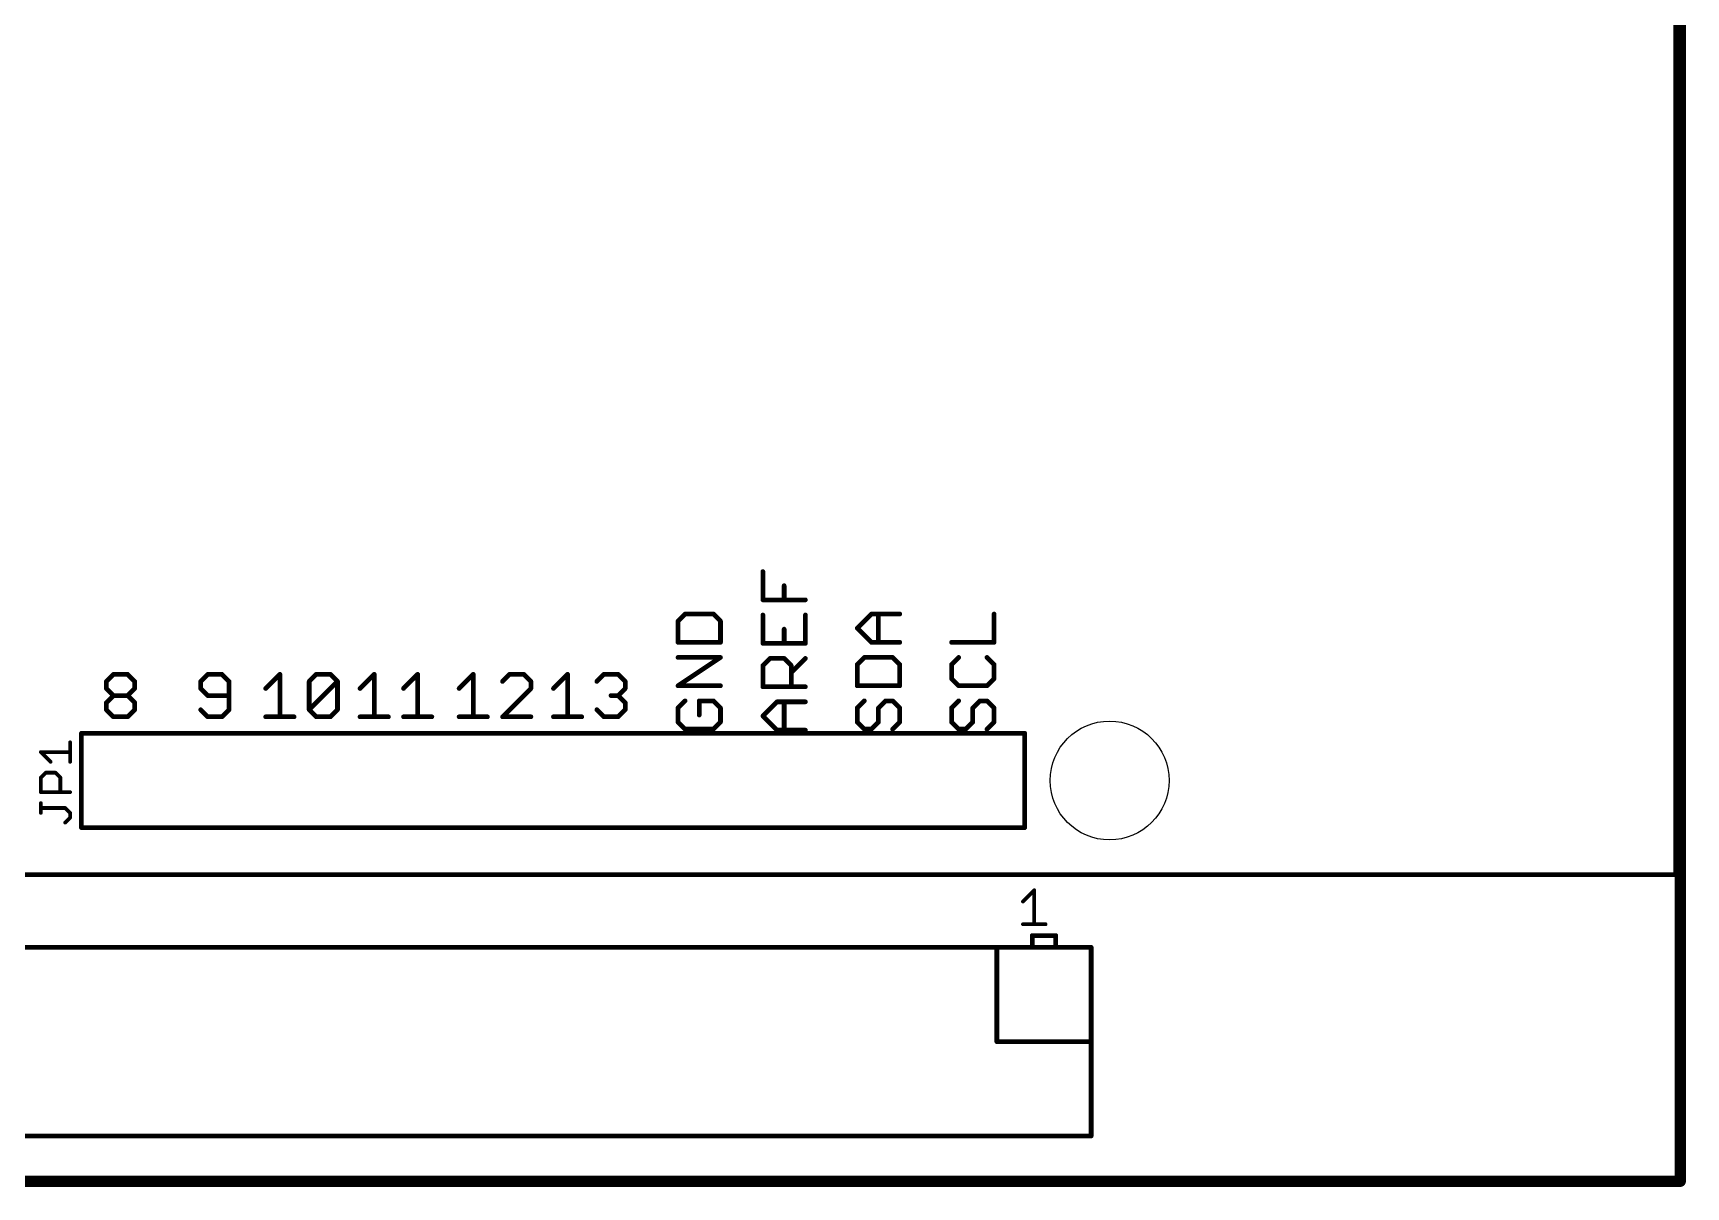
# Model space of a CAD drawing. Extents: x 0.2 to 70.4, y 8.5 to 70.6.
# Drawn here: x 25.88 to 70.38, y 8.48 to 39.56 of the extents above; entities that cross this region are included whole.
import ezdxf

# ---------------------------------------------------------------- set-up
doc = ezdxf.new("R2010")
doc.units = 0
doc.layers.add('20', color=213, linetype='CONTINUOUS')
doc.layers.add('21', color=253, linetype='CONTINUOUS')

msp = doc.modelspace()

# ---------------------------------------------------------------- linework, layer by layer
at = {"layer": '20', "const_width": 0.3048}
for points in [[(70.231, 8.636), (70.231, 70.485)], [(0.381, 8.636), (70.231, 8.636)]]:
    msp.add_lwpolyline(points, dxfattribs=at)
at = {"layer": '20', "const_width": 0.1524}
for points in [[(70.1548, 8.636, 1), (70.3072, 8.636)], [(70.231, 8.5598, 1), (70.231, 8.7122)]]:
    msp.add_lwpolyline(points, format="xyb", dxfattribs=at)
at = {"layer": '20'}
msp.add_circle((54.864, 19.431), 1.6002, dxfattribs=at)
at = {"layer": '21'}
for points, const_width in [([(70.104, 70.231), (70.104, 16.891)], 0.127), ([(45.5285, 24.2941), (45.5285, 25.0567)], 0.127), ([(46.1005, 24.2941), (46.1005, 24.6754)], 0.127), ([(46.6725, 24.2941), (45.5285, 24.2941)], 0.127), ([(43.4332, 23.9137), (43.2425, 23.7231)], 0.127), ([(43.2425, 23.7231), (43.2425, 23.1511)], 0.127), ([(44.1958, 23.9137), (43.4332, 23.9137)], 0.127), ([(44.3865, 23.7231), (44.1958, 23.9137)], 0.127), ([(44.3865, 23.1511), (44.3865, 23.7231)], 0.127), ([(45.5285, 23.8873), (45.5285, 23.1247)], 0.127), ([(46.6725, 23.1247), (46.6725, 23.8873)], 0.127), ([(48.0685, 23.5324), (48.4499, 23.9137)], 0.127), ([(48.4499, 23.1511), (48.0685, 23.5324)], 0.127), ([(48.4499, 23.9137), (49.2125, 23.9137)], 0.127), ([(48.6405, 23.1511), (48.6405, 23.9137)], 0.127), ([(51.7525, 23.1511), (51.7525, 23.9137)], 0.127), ([(43.2425, 23.1511), (44.3865, 23.1511)], 0.127), ([(45.5285, 23.1247), (46.6725, 23.1247)], 0.127), ([(46.1005, 23.1247), (46.1005, 23.506)], 0.127), ([(49.2125, 23.1511), (48.4499, 23.1511)], 0.127), ([(50.6085, 23.1511), (51.7525, 23.1511)], 0.127), ([(43.2425, 21.9817), (44.3865, 22.7444)], 0.127), ([(44.3865, 22.7444), (43.2425, 22.7444)], 0.127), ([(45.5285, 22.5273), (45.7192, 22.718)], 0.127), ([(45.7192, 22.718), (46.1005, 22.718)], 0.127), ([(46.1005, 22.718), (46.2912, 22.5273)], 0.127), ([(46.2912, 22.3366), (46.6725, 22.718)], 0.127), ([(48.2592, 22.7444), (48.0685, 22.5537)], 0.127), ([(49.0218, 22.7444), (48.2592, 22.7444)], 0.127), ([(49.2125, 22.5537), (49.0218, 22.7444)], 0.127), ([(50.7992, 22.7444), (50.6085, 22.5537)], 0.127), ([(51.7525, 22.5537), (51.5618, 22.7444)], 0.127), ([(27.8501, 22.0988), (28.0408, 22.2895)], 0.127), ([(28.0408, 22.2895), (28.4221, 22.2895)], 0.127), ([(28.4221, 22.2895), (28.6128, 22.0988)], 0.127), ([(30.5808, 22.2895), (30.3901, 22.0988)], 0.127), ([(30.9621, 22.2895), (30.5808, 22.2895)], 0.127), ([(31.1528, 22.0988), (30.9621, 22.2895)], 0.127), ([(32.1417, 21.9082), (32.523, 22.2895)], 0.127), ([(32.523, 22.2895), (32.523, 21.1455)], 0.127), ([(33.3111, 22.0988), (33.5018, 22.2895)], 0.127), ([(33.5018, 22.2895), (33.8831, 22.2895)], 0.127), ([(33.8831, 22.2895), (34.0738, 22.0988)], 0.127), ([(34.6817, 21.9082), (35.063, 22.2895)], 0.127), ([(35.063, 22.2895), (35.063, 21.1455)], 0.127), ([(35.8511, 21.9082), (36.2324, 22.2895)], 0.127), ([(36.2324, 22.2895), (36.2324, 21.1455)], 0.127), ([(37.3487, 21.9082), (37.73, 22.2895)], 0.127), ([(37.73, 22.2895), (37.73, 21.1455)], 0.127), ([(38.7088, 22.2895), (38.5181, 22.0988)], 0.127), ([(39.0901, 22.2895), (38.7088, 22.2895)], 0.127), ([(39.2808, 22.0988), (39.0901, 22.2895)], 0.127), ([(39.8887, 21.9082), (40.27, 22.2895)], 0.127), ([(40.27, 22.2895), (40.27, 21.1455)], 0.127), ([(41.0581, 22.0988), (41.2488, 22.2895)], 0.127), ([(41.2488, 22.2895), (41.6301, 22.2895)], 0.127), ([(41.6301, 22.2895), (41.8208, 22.0988)], 0.127), ([(45.5285, 21.9553), (45.5285, 22.5273)], 0.127), ([(46.2912, 22.5273), (46.2912, 21.9553)], 0.127), ([(48.0685, 22.5537), (48.0685, 21.9817)], 0.127), ([(49.2125, 21.9817), (49.2125, 22.5537)], 0.127), ([(50.6085, 22.5537), (50.6085, 22.1724)], 0.127), ([(51.7525, 22.1724), (51.7525, 22.5537)], 0.127), ([(27.8501, 21.9082), (27.8501, 22.0988)], 0.127), ([(28.0408, 21.7175), (27.8501, 21.9082)], 0.127), ([(28.6128, 21.9082), (28.4221, 21.7175)], 0.127), ([(28.6128, 22.0988), (28.6128, 21.9082)], 0.127), ([(30.3901, 22.0988), (30.3901, 21.9082)], 0.127), ([(30.3901, 21.9082), (30.5808, 21.7175)], 0.127), ([(31.1528, 21.3362), (31.1528, 22.0988)], 0.127), ([(33.3111, 21.3362), (33.3111, 22.0988)], 0.127), ([(33.3111, 21.3362), (34.0738, 22.0988)], 0.127), ([(34.0738, 22.0988), (34.0738, 21.3362)], 0.127), ([(38.5181, 21.1455), (39.2808, 21.9082)], 0.127), ([(39.2808, 21.9082), (39.2808, 22.0988)], 0.127), ([(41.8208, 21.9082), (41.6301, 21.7175)], 0.127), ([(41.8208, 22.0988), (41.8208, 21.9082)], 0.127), ([(44.3865, 21.9817), (43.2425, 21.9817)], 0.127), ([(46.6725, 21.9553), (45.5285, 21.9553)], 0.127), ([(48.0685, 21.9817), (49.2125, 21.9817)], 0.127), ([(50.6085, 22.1724), (50.7992, 21.9817)], 0.127), ([(50.7992, 21.9817), (51.5618, 21.9817)], 0.127), ([(51.5618, 21.9817), (51.7525, 22.1724)], 0.127), ([(27.8501, 21.5268), (28.0408, 21.7175)], 0.127), ([(27.8501, 21.3362), (27.8501, 21.5268)], 0.127), ([(28.0408, 21.1455), (27.8501, 21.3362)], 0.127), ([(28.0408, 21.7175), (28.4221, 21.7175)], 0.127), ([(28.4221, 21.7175), (28.6128, 21.5268)], 0.127), ([(28.6128, 21.3362), (28.4221, 21.1455)], 0.127), ([(28.6128, 21.5268), (28.6128, 21.3362)], 0.127), ([(30.3901, 21.3362), (30.5808, 21.1455)], 0.127), ([(30.5808, 21.7175), (31.1528, 21.7175)], 0.127), ([(30.9621, 21.1455), (31.1528, 21.3362)], 0.127), ([(33.5018, 21.1455), (33.3111, 21.3362)], 0.127), ([(34.0738, 21.3362), (33.8831, 21.1455)], 0.127), ([(41.2488, 21.1455), (41.0581, 21.3362)], 0.127), ([(41.6301, 21.7175), (41.4394, 21.7175)], 0.127), ([(41.6301, 21.7175), (41.8208, 21.5268)], 0.127), ([(41.8208, 21.3362), (41.6301, 21.1455)], 0.127), ([(41.8208, 21.5268), (41.8208, 21.3362)], 0.127), ([(43.4332, 21.575), (43.2425, 21.3843)], 0.127), ([(43.2425, 21.3843), (43.2425, 21.003)], 0.127), ([(44.1958, 21.575), (43.8145, 21.575)], 0.127), ([(43.8145, 21.575), (43.8145, 21.1936)], 0.127), ([(44.3865, 21.3843), (44.1958, 21.575)], 0.127), ([(44.3865, 21.003), (44.3865, 21.3843)], 0.127), ([(45.5285, 21.1672), (45.9098, 21.5486)], 0.127), ([(45.9098, 21.5486), (46.6725, 21.5486)], 0.127), ([(46.1005, 20.7859), (46.1005, 21.5486)], 0.127), ([(48.2592, 21.575), (48.0685, 21.3843)], 0.127), ([(48.0685, 21.3843), (48.0685, 21.003)], 0.127), ([(48.6405, 21.3843), (48.8312, 21.575)], 0.127), ([(48.6405, 21.003), (48.6405, 21.3843)], 0.127), ([(48.8312, 21.575), (49.0218, 21.575)], 0.127), ([(49.0218, 21.575), (49.2125, 21.3843)], 0.127), ([(49.2125, 21.3843), (49.2125, 21.003)], 0.127), ([(50.7992, 21.575), (50.6085, 21.3843)], 0.127), ([(50.6085, 21.3843), (50.6085, 21.003)], 0.127), ([(51.1805, 21.3843), (51.3712, 21.575)], 0.127), ([(51.1805, 21.003), (51.1805, 21.3843)], 0.127), ([(51.3712, 21.575), (51.5618, 21.575)], 0.127), ([(51.5618, 21.575), (51.7525, 21.3843)], 0.127), ([(51.7525, 21.3843), (51.7525, 21.003)], 0.127), ([(28.4221, 21.1455), (28.0408, 21.1455)], 0.127), ([(30.5808, 21.1455), (30.9621, 21.1455)], 0.127), ([(32.1417, 21.1455), (32.9044, 21.1455)], 0.127), ([(33.8831, 21.1455), (33.5018, 21.1455)], 0.127), ([(34.6817, 21.1455), (35.4444, 21.1455)], 0.127), ([(35.8511, 21.1455), (36.6138, 21.1455)], 0.127), ([(37.3487, 21.1455), (38.1114, 21.1455)], 0.127), ([(39.2808, 21.1455), (38.5181, 21.1455)], 0.127), ([(39.8887, 21.1455), (40.6514, 21.1455)], 0.127), ([(41.6301, 21.1455), (41.2488, 21.1455)], 0.127), ([(43.2425, 21.003), (43.4332, 20.8123)], 0.127), ([(44.1958, 20.8123), (44.3865, 21.003)], 0.127), ([(45.9098, 20.7859), (45.5285, 21.1672)], 0.127), ([(48.0685, 21.003), (48.2592, 20.8123)], 0.127), ([(48.4499, 20.8123), (48.6405, 21.003)], 0.127), ([(49.2125, 21.003), (49.0218, 20.8123)], 0.127), ([(50.6085, 21.003), (50.7992, 20.8123)], 0.127), ([(50.9899, 20.8123), (51.1805, 21.003)], 0.127), ([(51.7525, 21.003), (51.5618, 20.8123)], 0.127), ([(26.8732, 19.9332), (26.8732, 20.4586)], 0.1016), ([(27.178, 18.161), (27.178, 20.701)], 0.127), ([(27.178, 20.701), (52.578, 20.701)], 0.127), ([(43.4332, 20.8123), (44.1958, 20.8123)], 0.127), ([(46.6725, 20.7859), (45.9098, 20.7859)], 0.127), ([(48.2592, 20.8123), (48.4499, 20.8123)], 0.127), ([(50.7992, 20.8123), (50.9899, 20.8123)], 0.127), ([(52.578, 20.701), (52.578, 18.161)], 0.127), ([(26.3478, 19.9332), (26.0851, 20.1959)], 0.1016), ([(26.0851, 20.1959), (26.8732, 20.1959)], 0.1016), ([(26.0851, 19.5087), (26.2165, 19.64)], 0.1016), ([(26.2165, 19.64), (26.4792, 19.64)], 0.1016), ([(26.4792, 19.64), (26.6105, 19.5087)], 0.1016), ([(26.0851, 19.1146), (26.0851, 19.5087)], 0.1016), ([(26.8732, 19.1146), (26.0851, 19.1146)], 0.1016), ([(26.6105, 19.5087), (26.6105, 19.1146)], 0.1016), ([(26.0851, 18.5588), (26.0851, 18.8214)], 0.1016), ([(26.7419, 18.6901), (26.0851, 18.6901)], 0.1016), ([(26.8732, 18.5588), (26.7419, 18.6901)], 0.1016), ([(26.7419, 18.2961), (26.8732, 18.4274)], 0.1016), ([(26.8732, 18.4274), (26.8732, 18.5588)], 0.1016), ([(52.578, 18.161), (27.178, 18.161)], 0.127), ([(70.104, 16.891), (5.588, 16.891)], 0.127), ([(52.5308, 16.1694), (52.8358, 16.4745)], 0.1016), ([(52.8358, 16.4745), (52.8358, 15.5593)], 0.1016), ([(52.5308, 15.5593), (53.1409, 15.5593)], 0.1016), ([(53.4155, 15.2545), (52.7805, 15.2545)], 0.127), ([(52.7805, 15.2545), (52.7805, 14.937)], 0.127), ([(53.4155, 14.937), (53.4155, 15.2545)], 0.127), ([(51.828, 14.937), (3.568, 14.937)], 0.127), ([(52.7805, 14.937), (51.828, 14.937)], 0.127), ([(51.828, 12.397), (51.828, 14.937)], 0.127), ([(53.4155, 14.937), (52.7805, 14.937)], 0.127), ([(54.368, 14.937), (53.4155, 14.937)], 0.127), ([(54.368, 12.397), (54.368, 14.937)], 0.127), ([(54.368, 12.397), (51.828, 12.397)], 0.127), ([(54.368, 9.857), (54.368, 12.397)], 0.127), ([(3.568, 9.857), (54.368, 9.857)], 0.127)]:
    msp.add_lwpolyline(points, dxfattribs=dict(at, const_width=const_width))
for points, const_width in [([(45.5603, 25.0567, 1), (45.4968, 25.0567)], 0.0635), ([(46.1323, 24.6754, 1), (46.0688, 24.6754)], 0.0635), ([(45.5285, 24.3258, 1), (45.5285, 24.2623)], 0.0635), ([(45.4968, 24.2941, 1), (45.5603, 24.2941)], 0.0635), ([(46.0688, 24.2941, 1), (46.1323, 24.2941)], 0.0635), ([(46.6725, 24.2623, 1), (46.6725, 24.3258)], 0.0635), ([(43.2743, 23.7231, 1), (43.2108, 23.7231)], 0.0635), ([(43.2201, 23.7455, 1), (43.265, 23.7006)], 0.0635), ([(43.4332, 23.9455, 1), (43.4332, 23.882)], 0.0635), ([(43.4556, 23.8913, 1), (43.4107, 23.9362)], 0.0635), ([(44.2183, 23.9362, 1), (44.1734, 23.8913)], 0.0635), ([(44.1958, 23.882, 1), (44.1958, 23.9455)], 0.0635), ([(44.4183, 23.7231, 1), (44.3548, 23.7231)], 0.0635), ([(44.364, 23.7006, 1), (44.409, 23.7455)], 0.0635), ([(45.5603, 23.8873, 1), (45.4968, 23.8873)], 0.0635), ([(46.7043, 23.8873, 1), (46.6407, 23.8873)], 0.0635), ([(48.091, 23.5549, 1), (48.0461, 23.51)], 0.0635), ([(48.4499, 23.9455, 1), (48.4499, 23.882)], 0.0635), ([(48.4723, 23.8913, 1), (48.4274, 23.9362)], 0.0635), ([(48.6723, 23.9137, 1), (48.6088, 23.9137)], 0.0635), ([(49.2125, 23.882, 1), (49.2125, 23.9455)], 0.0635), ([(51.7843, 23.9137, 1), (51.7208, 23.9137)], 0.0635), ([(43.2425, 23.1828, 1), (43.2425, 23.1193)], 0.0635), ([(43.2108, 23.1511, 1), (43.2743, 23.1511)], 0.0635), ([(44.3548, 23.1511, 1), (44.4183, 23.1511)], 0.0635), ([(44.3865, 23.1193, 1), (44.3865, 23.1828)], 0.0635), ([(45.5285, 23.1564, 1), (45.5285, 23.0929)], 0.0635), ([(45.4968, 23.1247, 1), (45.5603, 23.1247)], 0.0635), ([(46.1323, 23.506, 1), (46.0688, 23.506)], 0.0635), ([(46.0688, 23.1247, 1), (46.1323, 23.1247)], 0.0635), ([(46.6407, 23.1247, 1), (46.7043, 23.1247)], 0.0635), ([(46.6725, 23.0929, 1), (46.6725, 23.1564)], 0.0635), ([(48.0461, 23.5549, 1), (48.091, 23.51)], 0.0635), ([(48.4499, 23.1828, 1), (48.4499, 23.1193)], 0.0635), ([(48.4274, 23.1286, 1), (48.4723, 23.1735)], 0.0635), ([(48.6088, 23.1511, 1), (48.6723, 23.1511)], 0.0635), ([(49.2125, 23.1193, 1), (49.2125, 23.1828)], 0.0635), ([(50.6085, 23.1828, 1), (50.6085, 23.1193)], 0.0635), ([(51.7208, 23.1511, 1), (51.7843, 23.1511)], 0.0635), ([(51.7525, 23.1193, 1), (51.7525, 23.1828)], 0.0635), ([(43.2425, 22.7761, 1), (43.2425, 22.7126)], 0.0635), ([(44.4041, 22.7179, 1), (44.3689, 22.7708)], 0.0635), ([(44.3865, 22.7126, 1), (44.3865, 22.7761)], 0.0635), ([(45.7192, 22.7497, 1), (45.7192, 22.6862)], 0.0635), ([(45.7416, 22.6955, 1), (45.6967, 22.7404)], 0.0635), ([(46.123, 22.7404, 1), (46.0781, 22.6955)], 0.0635), ([(46.1005, 22.6862, 1), (46.1005, 22.7497)], 0.0635), ([(46.695, 22.6955, 1), (46.65, 22.7404)], 0.0635), ([(48.2592, 22.7761, 1), (48.2592, 22.7126)], 0.0635), ([(48.2816, 22.7219, 1), (48.2367, 22.7668)], 0.0635), ([(49.0443, 22.7668, 1), (48.9994, 22.7219)], 0.0635), ([(49.0218, 22.7126, 1), (49.0218, 22.7761)], 0.0635), ([(50.8216, 22.7219, 1), (50.7767, 22.7668)], 0.0635), ([(51.5843, 22.7668, 1), (51.5394, 22.7219)], 0.0635), ([(28.0408, 22.3212, 1), (28.0408, 22.2577)], 0.0635), ([(28.0632, 22.267, 1), (28.0183, 22.3119)], 0.0635), ([(28.4445, 22.3119, 1), (28.3996, 22.267)], 0.0635), ([(28.4221, 22.2577, 1), (28.4221, 22.3212)], 0.0635), ([(30.5808, 22.3212, 1), (30.5808, 22.2577)], 0.0635), ([(30.6032, 22.267, 1), (30.5583, 22.3119)], 0.0635), ([(30.9845, 22.3119, 1), (30.9396, 22.267)], 0.0635), ([(30.9621, 22.2577, 1), (30.9621, 22.3212)], 0.0635), ([(32.5548, 22.2895, 1), (32.4913, 22.2895)], 0.0635), ([(32.5455, 22.267, 1), (32.5006, 22.3119)], 0.0635), ([(33.5018, 22.3212, 1), (33.5018, 22.2577)], 0.0635), ([(33.5242, 22.267, 1), (33.4793, 22.3119)], 0.0635), ([(33.9055, 22.3119, 1), (33.8606, 22.267)], 0.0635), ([(33.8831, 22.2577, 1), (33.8831, 22.3212)], 0.0635), ([(35.0948, 22.2895, 1), (35.0313, 22.2895)], 0.0635), ([(35.0855, 22.267, 1), (35.0406, 22.3119)], 0.0635), ([(36.2642, 22.2895, 1), (36.2007, 22.2895)], 0.0635), ([(36.2549, 22.267, 1), (36.21, 22.3119)], 0.0635), ([(37.7618, 22.2895, 1), (37.6983, 22.2895)], 0.0635), ([(37.7525, 22.267, 1), (37.7076, 22.3119)], 0.0635), ([(38.7088, 22.3212, 1), (38.7088, 22.2577)], 0.0635), ([(38.7312, 22.267, 1), (38.6863, 22.3119)], 0.0635), ([(39.1125, 22.3119, 1), (39.0676, 22.267)], 0.0635), ([(39.0901, 22.2577, 1), (39.0901, 22.3212)], 0.0635), ([(40.3018, 22.2895, 1), (40.2383, 22.2895)], 0.0635), ([(40.2925, 22.267, 1), (40.2476, 22.3119)], 0.0635), ([(41.2488, 22.3212, 1), (41.2488, 22.2577)], 0.0635), ([(41.2712, 22.267, 1), (41.2263, 22.3119)], 0.0635), ([(41.6525, 22.3119, 1), (41.6076, 22.267)], 0.0635), ([(41.6301, 22.2577, 1), (41.6301, 22.3212)], 0.0635), ([(45.5603, 22.5273, 1), (45.4968, 22.5273)], 0.0635), ([(45.5061, 22.5497, 1), (45.551, 22.5048)], 0.0635), ([(46.3229, 22.5273, 1), (46.2594, 22.5273)], 0.0635), ([(46.2687, 22.3591, 1), (46.3136, 22.3142)], 0.0635), ([(46.2687, 22.5048, 1), (46.3136, 22.5497)], 0.0635), ([(48.1003, 22.5537, 1), (48.0368, 22.5537)], 0.0635), ([(48.0461, 22.5761, 1), (48.091, 22.5312)], 0.0635), ([(49.2443, 22.5537, 1), (49.1808, 22.5537)], 0.0635), ([(49.19, 22.5312, 1), (49.235, 22.5761)], 0.0635), ([(50.6403, 22.5537, 1), (50.5768, 22.5537)], 0.0635), ([(50.5861, 22.5761, 1), (50.631, 22.5312)], 0.0635), ([(51.7843, 22.5537, 1), (51.7208, 22.5537)], 0.0635), ([(51.73, 22.5312, 1), (51.775, 22.5761)], 0.0635), ([(27.8819, 22.0988, 1), (27.8184, 22.0988)], 0.0635), ([(27.8184, 21.9082, 1), (27.8819, 21.9082)], 0.0635), ([(27.8277, 22.1213, 1), (27.8726, 22.0764)], 0.0635), ([(27.8726, 21.9306, 1), (27.8277, 21.8857)], 0.0635), ([(28.6445, 22.0988, 1), (28.581, 22.0988)], 0.0635), ([(28.581, 21.9082, 1), (28.6445, 21.9082)], 0.0635), ([(28.5903, 22.0764, 1), (28.6352, 22.1213)], 0.0635), ([(28.6352, 21.8857, 1), (28.5903, 21.9306)], 0.0635), ([(30.4219, 22.0988, 1), (30.3584, 22.0988)], 0.0635), ([(30.3584, 21.9082, 1), (30.4219, 21.9082)], 0.0635), ([(30.3677, 22.1213, 1), (30.4126, 22.0764)], 0.0635), ([(30.4126, 21.9306, 1), (30.3677, 21.8857)], 0.0635), ([(31.1845, 22.0988, 1), (31.121, 22.0988)], 0.0635), ([(31.1303, 22.0764, 1), (31.1752, 22.1213)], 0.0635), ([(32.1193, 21.9306, 1), (32.1642, 21.8857)], 0.0635), ([(33.3429, 22.0988, 1), (33.2794, 22.0988)], 0.0635), ([(33.2886, 22.1213, 1), (33.3336, 22.0764)], 0.0635), ([(34.1055, 22.0988, 1), (34.042, 22.0988)], 0.0635), ([(34.0962, 22.0764, 1), (34.0513, 22.1213)], 0.0635), ([(34.0513, 22.0764, 1), (34.0962, 22.1213)], 0.0635), ([(34.6593, 21.9306, 1), (34.7042, 21.8857)], 0.0635), ([(35.8286, 21.9306, 1), (35.8736, 21.8857)], 0.0635), ([(37.3263, 21.9306, 1), (37.3712, 21.8857)], 0.0635), ([(38.4956, 22.1213, 1), (38.5406, 22.0764)], 0.0635), ([(39.3125, 22.0988, 1), (39.249, 22.0988)], 0.0635), ([(39.249, 21.9082, 1), (39.3125, 21.9082)], 0.0635), ([(39.2583, 22.0764, 1), (39.3032, 22.1213)], 0.0635), ([(39.3032, 21.8857, 1), (39.2583, 21.9306)], 0.0635), ([(39.8663, 21.9306, 1), (39.9112, 21.8857)], 0.0635), ([(41.0356, 22.1213, 1), (41.0806, 22.0764)], 0.0635), ([(41.8525, 22.0988, 1), (41.789, 22.0988)], 0.0635), ([(41.789, 21.9082, 1), (41.8525, 21.9082)], 0.0635), ([(41.7983, 22.0764, 1), (41.8432, 22.1213)], 0.0635), ([(41.8432, 21.8857, 1), (41.7983, 21.9306)], 0.0635), ([(43.2425, 22.0134, 1), (43.2425, 21.95)], 0.0635), ([(43.2249, 22.0081, 1), (43.2601, 21.9553)], 0.0635), ([(44.3865, 21.95, 1), (44.3865, 22.0134)], 0.0635), ([(45.5285, 21.987, 1), (45.5285, 21.9236)], 0.0635), ([(45.4968, 21.9553, 1), (45.5603, 21.9553)], 0.0635), ([(46.2594, 21.9553, 1), (46.3229, 21.9553)], 0.0635), ([(46.6725, 21.9236, 1), (46.6725, 21.987)], 0.0635), ([(48.0685, 22.0134, 1), (48.0685, 21.95)], 0.0635), ([(48.0368, 21.9817, 1), (48.1003, 21.9817)], 0.0635), ([(49.1808, 21.9817, 1), (49.2443, 21.9817)], 0.0635), ([(49.2125, 21.95, 1), (49.2125, 22.0134)], 0.0635), ([(50.5768, 22.1724, 1), (50.6403, 22.1724)], 0.0635), ([(50.631, 22.1948, 1), (50.5861, 22.1499)], 0.0635), ([(50.7992, 22.0134, 1), (50.7992, 21.95)], 0.0635), ([(50.7767, 21.9592, 1), (50.8216, 22.0042)], 0.0635), ([(51.5394, 22.0042, 1), (51.5843, 21.9592)], 0.0635), ([(51.5618, 21.95, 1), (51.5618, 22.0134)], 0.0635), ([(51.7208, 22.1724, 1), (51.7843, 22.1724)], 0.0635), ([(51.775, 22.1499, 1), (51.73, 22.1948)], 0.0635), ([(27.8819, 21.5268, 1), (27.8184, 21.5268)], 0.0635), ([(27.8184, 21.3362, 1), (27.8819, 21.3362)], 0.0635), ([(27.8277, 21.5493, 1), (27.8726, 21.5044)], 0.0635), ([(27.8726, 21.3586, 1), (27.8277, 21.3137)], 0.0635), ([(28.0408, 21.7492, 1), (28.0408, 21.6857)], 0.0635), ([(28.0632, 21.695, 1), (28.0183, 21.7399)], 0.0635), ([(28.0183, 21.695, 1), (28.0632, 21.7399)], 0.0635), ([(28.4445, 21.7399, 1), (28.3996, 21.695)], 0.0635), ([(28.3996, 21.7399, 1), (28.4445, 21.695)], 0.0635), ([(28.4221, 21.6857, 1), (28.4221, 21.7492)], 0.0635), ([(28.6445, 21.5268, 1), (28.581, 21.5268)], 0.0635), ([(28.581, 21.3362, 1), (28.6445, 21.3362)], 0.0635), ([(28.5903, 21.5044, 1), (28.6352, 21.5493)], 0.0635), ([(28.6352, 21.3137, 1), (28.5903, 21.3586)], 0.0635), ([(30.4126, 21.3586, 1), (30.3677, 21.3137)], 0.0635), ([(30.5808, 21.7492, 1), (30.5808, 21.6857)], 0.0635), ([(30.5583, 21.695, 1), (30.6032, 21.7399)], 0.0635), ([(31.121, 21.3362, 1), (31.1845, 21.3362)], 0.0635), ([(31.1752, 21.3137, 1), (31.1303, 21.3586)], 0.0635), ([(31.1528, 21.6857, 1), (31.1528, 21.7492)], 0.0635), ([(33.3336, 21.3586, 1), (33.2886, 21.3137)], 0.0635), ([(33.2886, 21.3586, 1), (33.3336, 21.3137)], 0.0635), ([(33.2794, 21.3362, 1), (33.3429, 21.3362)], 0.0635), ([(34.042, 21.3362, 1), (34.1055, 21.3362)], 0.0635), ([(34.0962, 21.3137, 1), (34.0513, 21.3586)], 0.0635), ([(41.0806, 21.3586, 1), (41.0356, 21.3137)], 0.0635), ([(41.4394, 21.7492, 1), (41.4394, 21.6857)], 0.0635), ([(41.6525, 21.7399, 1), (41.6076, 21.695)], 0.0635), ([(41.6076, 21.7399, 1), (41.6525, 21.695)], 0.0635), ([(41.6301, 21.6857, 1), (41.6301, 21.7492)], 0.0635), ([(41.8525, 21.5268, 1), (41.789, 21.5268)], 0.0635), ([(41.789, 21.3362, 1), (41.8525, 21.3362)], 0.0635), ([(41.7983, 21.5044, 1), (41.8432, 21.5493)], 0.0635), ([(41.8432, 21.3137, 1), (41.7983, 21.3586)], 0.0635), ([(43.2743, 21.3843, 1), (43.2108, 21.3843)], 0.0635), ([(43.2201, 21.4067, 1), (43.265, 21.3618)], 0.0635), ([(43.4556, 21.5525, 1), (43.4107, 21.5974)], 0.0635), ([(43.8145, 21.6067, 1), (43.8145, 21.5432)], 0.0635), ([(43.8463, 21.575, 1), (43.7828, 21.575)], 0.0635), ([(44.2183, 21.5974, 1), (44.1734, 21.5525)], 0.0635), ([(44.1958, 21.5432, 1), (44.1958, 21.6067)], 0.0635), ([(44.4183, 21.3843, 1), (44.3548, 21.3843)], 0.0635), ([(44.364, 21.3618, 1), (44.409, 21.4067)], 0.0635), ([(45.9098, 21.5803, 1), (45.9098, 21.5168)], 0.0635), ([(45.9323, 21.5261, 1), (45.8874, 21.571)], 0.0635), ([(46.1323, 21.5486, 1), (46.0688, 21.5486)], 0.0635), ([(46.6725, 21.5168, 1), (46.6725, 21.5803)], 0.0635), ([(48.1003, 21.3843, 1), (48.0368, 21.3843)], 0.0635), ([(48.0461, 21.4067, 1), (48.091, 21.3618)], 0.0635), ([(48.2816, 21.5525, 1), (48.2367, 21.5974)], 0.0635), ([(48.6723, 21.3843, 1), (48.6088, 21.3843)], 0.0635), ([(48.6181, 21.4067, 1), (48.663, 21.3618)], 0.0635), ([(48.8312, 21.6067, 1), (48.8312, 21.5432)], 0.0635), ([(48.8536, 21.5525, 1), (48.8087, 21.5974)], 0.0635), ([(49.0443, 21.5974, 1), (48.9994, 21.5525)], 0.0635), ([(49.0218, 21.5432, 1), (49.0218, 21.6067)], 0.0635), ([(49.2443, 21.3843, 1), (49.1808, 21.3843)], 0.0635), ([(49.19, 21.3618, 1), (49.235, 21.4067)], 0.0635), ([(50.6403, 21.3843, 1), (50.5768, 21.3843)], 0.0635), ([(50.5861, 21.4067, 1), (50.631, 21.3618)], 0.0635), ([(50.8216, 21.5525, 1), (50.7767, 21.5974)], 0.0635), ([(51.2123, 21.3843, 1), (51.1488, 21.3843)], 0.0635), ([(51.1581, 21.4067, 1), (51.203, 21.3618)], 0.0635), ([(51.3712, 21.6067, 1), (51.3712, 21.5432)], 0.0635), ([(51.3936, 21.5525, 1), (51.3487, 21.5974)], 0.0635), ([(51.5843, 21.5974, 1), (51.5394, 21.5525)], 0.0635), ([(51.5618, 21.5432, 1), (51.5618, 21.6067)], 0.0635), ([(51.7843, 21.3843, 1), (51.7208, 21.3843)], 0.0635), ([(51.73, 21.3618, 1), (51.775, 21.4067)], 0.0635), ([(28.0408, 21.1773, 1), (28.0408, 21.1138)], 0.0635), ([(28.0183, 21.123, 1), (28.0632, 21.168)], 0.0635), ([(28.3996, 21.168, 1), (28.4445, 21.123)], 0.0635), ([(28.4221, 21.1138, 1), (28.4221, 21.1773)], 0.0635), ([(30.5808, 21.1773, 1), (30.5808, 21.1138)], 0.0635), ([(30.5583, 21.123, 1), (30.6032, 21.168)], 0.0635), ([(30.9396, 21.168, 1), (30.9845, 21.123)], 0.0635), ([(30.9621, 21.1138, 1), (30.9621, 21.1773)], 0.0635), ([(32.1417, 21.1773, 1), (32.1417, 21.1138)], 0.0635), ([(32.4913, 21.1455, 1), (32.5548, 21.1455)], 0.0635), ([(32.9044, 21.1138, 1), (32.9044, 21.1773)], 0.0635), ([(33.5018, 21.1773, 1), (33.5018, 21.1138)], 0.0635), ([(33.4793, 21.123, 1), (33.5242, 21.168)], 0.0635), ([(33.8606, 21.168, 1), (33.9055, 21.123)], 0.0635), ([(33.8831, 21.1138, 1), (33.8831, 21.1773)], 0.0635), ([(34.6817, 21.1773, 1), (34.6817, 21.1138)], 0.0635), ([(35.0313, 21.1455, 1), (35.0948, 21.1455)], 0.0635), ([(35.4444, 21.1138, 1), (35.4444, 21.1773)], 0.0635), ([(35.8511, 21.1773, 1), (35.8511, 21.1138)], 0.0635), ([(36.2007, 21.1455, 1), (36.2642, 21.1455)], 0.0635), ([(36.6138, 21.1138, 1), (36.6138, 21.1773)], 0.0635), ([(37.3487, 21.1773, 1), (37.3487, 21.1138)], 0.0635), ([(37.6983, 21.1455, 1), (37.7618, 21.1455)], 0.0635), ([(38.1114, 21.1138, 1), (38.1114, 21.1773)], 0.0635), ([(38.4956, 21.168, 1), (38.5406, 21.123)], 0.0635), ([(38.5181, 21.1773, 1), (38.5181, 21.1138)], 0.0635), ([(39.2808, 21.1138, 1), (39.2808, 21.1773)], 0.0635), ([(39.8887, 21.1773, 1), (39.8887, 21.1138)], 0.0635), ([(40.2383, 21.1455, 1), (40.3018, 21.1455)], 0.0635), ([(40.6514, 21.1138, 1), (40.6514, 21.1773)], 0.0635), ([(41.2488, 21.1773, 1), (41.2488, 21.1138)], 0.0635), ([(41.2263, 21.123, 1), (41.2712, 21.168)], 0.0635), ([(41.6076, 21.168, 1), (41.6525, 21.123)], 0.0635), ([(41.6301, 21.1138, 1), (41.6301, 21.1773)], 0.0635), ([(43.2108, 21.003, 1), (43.2743, 21.003)], 0.0635), ([(43.265, 21.0254, 1), (43.2201, 20.9805)], 0.0635), ([(43.7828, 21.1936, 1), (43.8463, 21.1936)], 0.0635), ([(44.3548, 21.003, 1), (44.4183, 21.003)], 0.0635), ([(44.409, 20.9805, 1), (44.364, 21.0254)], 0.0635), ([(45.551, 21.1897, 1), (45.5061, 21.1448)], 0.0635), ([(45.5061, 21.1897, 1), (45.551, 21.1448)], 0.0635), ([(48.0368, 21.003, 1), (48.1003, 21.003)], 0.0635), ([(48.091, 21.0254, 1), (48.0461, 20.9805)], 0.0635), ([(48.6088, 21.003, 1), (48.6723, 21.003)], 0.0635), ([(48.663, 20.9805, 1), (48.6181, 21.0254)], 0.0635), ([(49.1808, 21.003, 1), (49.2443, 21.003)], 0.0635), ([(49.235, 20.9805, 1), (49.19, 21.0254)], 0.0635), ([(50.5768, 21.003, 1), (50.6403, 21.003)], 0.0635), ([(50.631, 21.0254, 1), (50.5861, 20.9805)], 0.0635), ([(51.1488, 21.003, 1), (51.2123, 21.003)], 0.0635), ([(51.203, 20.9805, 1), (51.1581, 21.0254)], 0.0635), ([(51.7208, 21.003, 1), (51.7843, 21.003)], 0.0635), ([(51.775, 20.9805, 1), (51.73, 21.0254)], 0.0635), ([(26.8986, 20.4586, 1), (26.8478, 20.4586)], 0.0508), ([(27.2097, 20.701, 1), (27.1463, 20.701)], 0.0635), ([(27.178, 20.7327, 1), (27.178, 20.6693)], 0.0635), ([(43.4332, 20.8441, 1), (43.4332, 20.7806)], 0.0635), ([(43.4107, 20.7899, 1), (43.4556, 20.8348)], 0.0635), ([(44.1734, 20.8348, 1), (44.2183, 20.7899)], 0.0635), ([(44.1958, 20.7806, 1), (44.1958, 20.8441)], 0.0635), ([(45.9098, 20.8177, 1), (45.9098, 20.7542)], 0.0635), ([(45.8874, 20.7635, 1), (45.9323, 20.8084)], 0.0635), ([(46.0688, 20.7859, 1), (46.1323, 20.7859)], 0.0635), ([(46.6725, 20.7542, 1), (46.6725, 20.8177)], 0.0635), ([(48.2592, 20.8441, 1), (48.2592, 20.7806)], 0.0635), ([(48.2367, 20.7899, 1), (48.2816, 20.8348)], 0.0635), ([(48.4274, 20.8348, 1), (48.4723, 20.7899)], 0.0635), ([(48.4499, 20.7806, 1), (48.4499, 20.8441)], 0.0635), ([(48.9994, 20.8348, 1), (49.0443, 20.7899)], 0.0635), ([(50.7992, 20.8441, 1), (50.7992, 20.7806)], 0.0635), ([(50.7767, 20.7899, 1), (50.8216, 20.8348)], 0.0635), ([(50.9674, 20.8348, 1), (51.0123, 20.7899)], 0.0635), ([(50.9899, 20.7806, 1), (50.9899, 20.8441)], 0.0635), ([(51.5394, 20.8348, 1), (51.5843, 20.7899)], 0.0635), ([(52.6098, 20.701, 1), (52.5463, 20.701)], 0.0635), ([(52.578, 20.6693, 1), (52.578, 20.7327)], 0.0635), ([(26.1031, 20.2139, 1), (26.0672, 20.1779)], 0.0508), ([(26.0851, 20.2213, 1), (26.0851, 20.1705)], 0.0508), ([(26.8732, 20.1705, 1), (26.8732, 20.2213)], 0.0508), ([(26.2165, 19.6654, 1), (26.2165, 19.6146)], 0.0508), ([(26.2344, 19.6221, 1), (26.1985, 19.658)], 0.0508), ([(26.3299, 19.9153, 1), (26.3658, 19.9512)], 0.0508), ([(26.4971, 19.658, 1), (26.4612, 19.6221)], 0.0508), ([(26.4792, 19.6146, 1), (26.4792, 19.6654)], 0.0508), ([(26.8478, 19.9332, 1), (26.8986, 19.9332)], 0.0508), ([(26.1105, 19.5087, 1), (26.0597, 19.5087)], 0.0508), ([(26.0851, 19.14, 1), (26.0851, 19.0892)], 0.0508), ([(26.0597, 19.1146, 1), (26.1105, 19.1146)], 0.0508), ([(26.0672, 19.5266, 1), (26.1031, 19.4907)], 0.0508), ([(26.6359, 19.5087, 1), (26.5851, 19.5087)], 0.0508), ([(26.5851, 19.1146, 1), (26.6359, 19.1146)], 0.0508), ([(26.5925, 19.4907, 1), (26.6285, 19.5266)], 0.0508), ([(26.8732, 19.0892, 1), (26.8732, 19.14)], 0.0508), ([(26.1105, 18.8214, 1), (26.0597, 18.8214)], 0.0508), ([(26.0851, 18.7155, 1), (26.0851, 18.6647)], 0.0508), ([(26.7598, 18.7081, 1), (26.7239, 18.6721)], 0.0508), ([(26.7419, 18.6647, 1), (26.7419, 18.7155)], 0.0508), ([(26.0597, 18.5588, 1), (26.1105, 18.5588)], 0.0508), ([(26.7239, 18.314, 1), (26.7598, 18.2781)], 0.0508), ([(26.8986, 18.5588, 1), (26.8478, 18.5588)], 0.0508), ([(26.8478, 18.4274, 1), (26.8986, 18.4274)], 0.0508), ([(26.8552, 18.5408, 1), (26.8912, 18.5767)], 0.0508), ([(26.8912, 18.4094, 1), (26.8552, 18.4454)], 0.0508), ([(27.178, 18.1928, 1), (27.178, 18.1293)], 0.0635), ([(27.1463, 18.161, 1), (27.2097, 18.161)], 0.0635), ([(52.5463, 18.161, 1), (52.6098, 18.161)], 0.0635), ([(52.578, 18.1293, 1), (52.578, 18.1928)], 0.0635), ([(70.0722, 16.891, 1), (70.1358, 16.891)], 0.0635), ([(70.104, 16.8593, 1), (70.104, 16.9228)], 0.0635), ([(52.8612, 16.4745, 1), (52.8104, 16.4745)], 0.0508), ([(52.8538, 16.4565, 1), (52.8179, 16.4924)], 0.0508), ([(52.5128, 16.1874, 1), (52.5487, 16.1515)], 0.0508), ([(52.5308, 15.5847, 1), (52.5308, 15.5339)], 0.0508), ([(52.8104, 15.5593, 1), (52.8612, 15.5593)], 0.0508), ([(53.1409, 15.5339, 1), (53.1409, 15.5847)], 0.0508), ([(52.7805, 15.2863, 1), (52.7805, 15.2227)], 0.0635), ([(52.8123, 15.2545, 1), (52.7488, 15.2545)], 0.0635), ([(53.4473, 15.2545, 1), (53.3837, 15.2545)], 0.0635), ([(53.4155, 15.2227, 1), (53.4155, 15.2863)], 0.0635), ([(51.828, 14.9688, 1), (51.828, 14.9053)], 0.0635), ([(51.8598, 14.937, 1), (51.7963, 14.937)], 0.0635), ([(51.828, 14.9053, 1), (51.828, 14.9688)], 0.0635), ([(52.7805, 14.9688, 1), (52.7805, 14.9053)], 0.0635), ([(52.7488, 14.937, 1), (52.8123, 14.937)], 0.0635), ([(52.7805, 14.9053, 1), (52.7805, 14.9688)], 0.0635), ([(53.3837, 14.937, 1), (53.4473, 14.937)], 0.0635), ([(53.4155, 14.9688, 1), (53.4155, 14.9053)], 0.0635), ([(53.4155, 14.9053, 1), (53.4155, 14.9688)], 0.0635), ([(54.3998, 14.937, 1), (54.3362, 14.937)], 0.0635), ([(54.368, 14.9053, 1), (54.368, 14.9688)], 0.0635), ([(51.828, 12.4288, 1), (51.828, 12.3652)], 0.0635), ([(51.7963, 12.397, 1), (51.8598, 12.397)], 0.0635), ([(54.3998, 12.397, 1), (54.3362, 12.397)], 0.0635), ([(54.3362, 12.397, 1), (54.3998, 12.397)], 0.0635), ([(54.368, 12.3652, 1), (54.368, 12.4288)], 0.0635), ([(54.3362, 9.857, 1), (54.3998, 9.857)], 0.0635), ([(54.368, 9.8253, 1), (54.368, 9.8888)], 0.0635)]:
    msp.add_lwpolyline(points, format="xyb", dxfattribs=dict(at, const_width=const_width))

doc.saveas('drawing.dxf')
